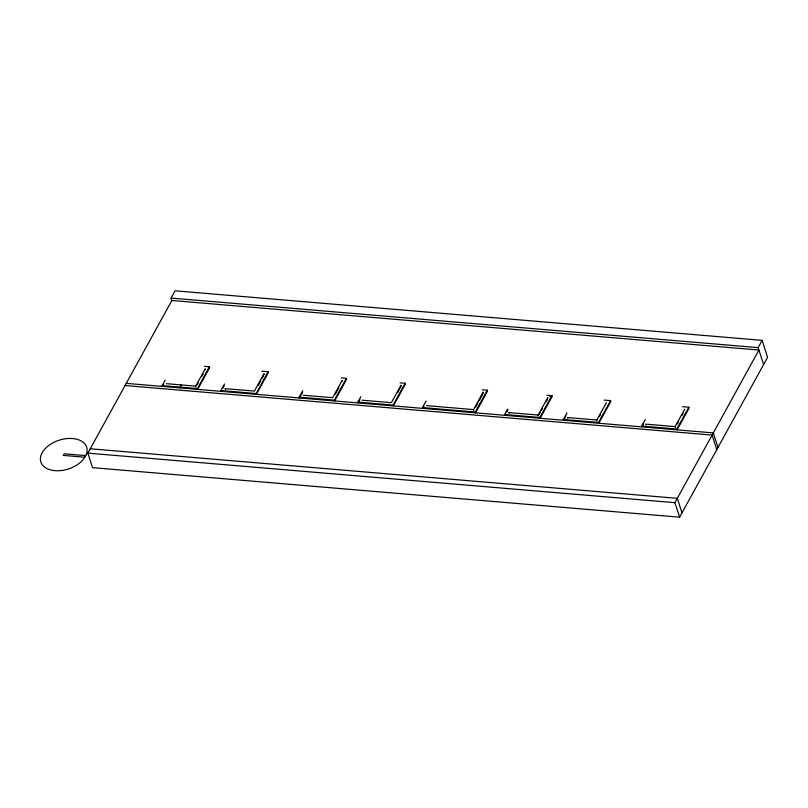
<?xml version="1.0" encoding="UTF-8"?>
<svg xmlns="http://www.w3.org/2000/svg" width="808" height="808" viewBox="0 0 808 808"><rect width="100%" height="100%" fill="white"/><g stroke="black" fill="none" stroke-linecap="round" stroke-linejoin="round"><path stroke-width="1.21" d="M171.064 298.081L175.063 290.809L762.136 340.35L767.6 357.277L679.609 517.191L92.536 467.65L87.85 453.136L171.852 300.495L171.064 298.081L758.136 347.622L762.136 340.35M163.65 384.234L162.458 386.416L162.196 385.608L165.196 380.154M181.002 384.911L180.063 387.901M195.94 386.961L195.677 386.153L205.282 368.711L205.545 369.509M197.142 384.78L198.344 382.598M201.939 376.053L203.141 373.872M209.413 366.771L209.676 367.579L197.677 389.385L197.415 388.577L209.413 366.771L204.384 366.347M221.16 391.365L220.897 390.557L224.503 384.022M222.958 388.093L224.159 385.911M258.247 385.365L260.651 381.012M261.853 378.831L263.65 375.558M268.125 371.731L268.387 372.538L256.389 394.344L256.126 393.536L268.125 371.731L261.832 371.195M302.434 392.526L299.435 397.97L299.172 397.162L302.778 390.628M335.32 394.153L338.926 387.618M346.4 378.336L346.662 379.144L334.663 400.95L334.401 400.142L346.4 378.336L341.37 377.912M358.146 402.929L357.883 402.121L360.883 396.667M358.742 401.839L359.944 399.657M397.627 392.567L401.233 386.022L400.97 385.224L391.365 402.667L362.014 400.192M405.101 383.285L405.364 384.093L393.365 405.899L393.102 405.091L405.101 383.285L400.071 382.861M423.917 406.192L422.715 408.373L422.463 407.575L426.058 401.031M473.821 410.403L473.559 409.606L483.154 392.153L483.416 392.961M475.619 407.141L478.023 402.778M479.215 400.596L482.82 394.051M487.295 390.224L487.557 391.032L475.559 412.837L475.296 412.029L487.295 390.224L482.265 389.799M504.909 415.312L504.647 414.504L507.646 409.06M506.707 412.04L507.909 409.858M538.401 415.857L538.138 415.049L547.733 397.607L547.996 398.415M538.997 414.767L540.199 412.585M541.4 410.403L542.592 408.222M546.198 401.687L547.4 399.506M551.874 395.678L552.127 396.476L540.128 418.281L539.875 417.484L551.874 395.678L546.834 395.253M566.014 415.908L563.61 420.271L563.358 419.463L566.953 412.918M597.102 420.816L596.839 420.009L606.444 402.566M599.506 416.453L600.697 414.272M610.575 400.627L610.838 401.435L598.839 423.24L598.577 422.433L610.575 400.627L604.283 400.101M643.693 423.604L641.885 426.876L641.633 426.069L645.228 419.524M675.377 427.422L675.114 426.614L684.719 409.171M677.175 424.149L678.377 421.968M681.982 415.423L683.174 413.241M688.85 407.232L689.113 408.04L677.114 429.846L676.851 429.038L688.85 407.232L682.558 406.707M679.609 517.191L674.912 502.677L758.914 350.036L171.852 300.495M549.612 396.263L552.127 396.476M166.327 383.669L195.677 386.153M303.313 395.233L332.664 397.708L342.259 380.265L342.521 381.073M426.594 405.636L473.559 409.606M538.138 415.049L508.788 412.575L509.04 413.383M596.839 420.009L567.489 417.524L567.751 418.332M675.114 426.614L645.764 424.139L646.026 424.937M162.196 385.608L197.415 388.577M220.897 390.557L256.126 393.536M299.172 397.162L334.401 400.142M357.883 402.121L393.102 405.091M422.463 407.575L475.296 412.029M504.647 414.504L539.875 417.484M563.358 419.463L598.577 422.433M641.633 426.069L676.851 429.038M126.25 383.356L713.312 432.906L717.999 447.41M125.048 385.537L712.111 435.078L716.807 449.591M90.254 448.773L677.316 498.324L682.003 512.827M87.85 453.136L674.912 502.677M85.759 455.611L64.206 453.793L63.317 455.399L84.87 457.217M758.136 347.622L763.6 364.549M264.246 374.468L263.984 373.66L254.389 391.102L225.038 388.628L225.301 389.436M86.355 454.308L84.042 458.5A24.058 15.11 -17.9 0 1 44.682 467.165A24.058 15.11 -17.9 0 1 59.6 440.067A24.058 15.11 -17.9 0 1 86.355 454.308"/></g></svg>
